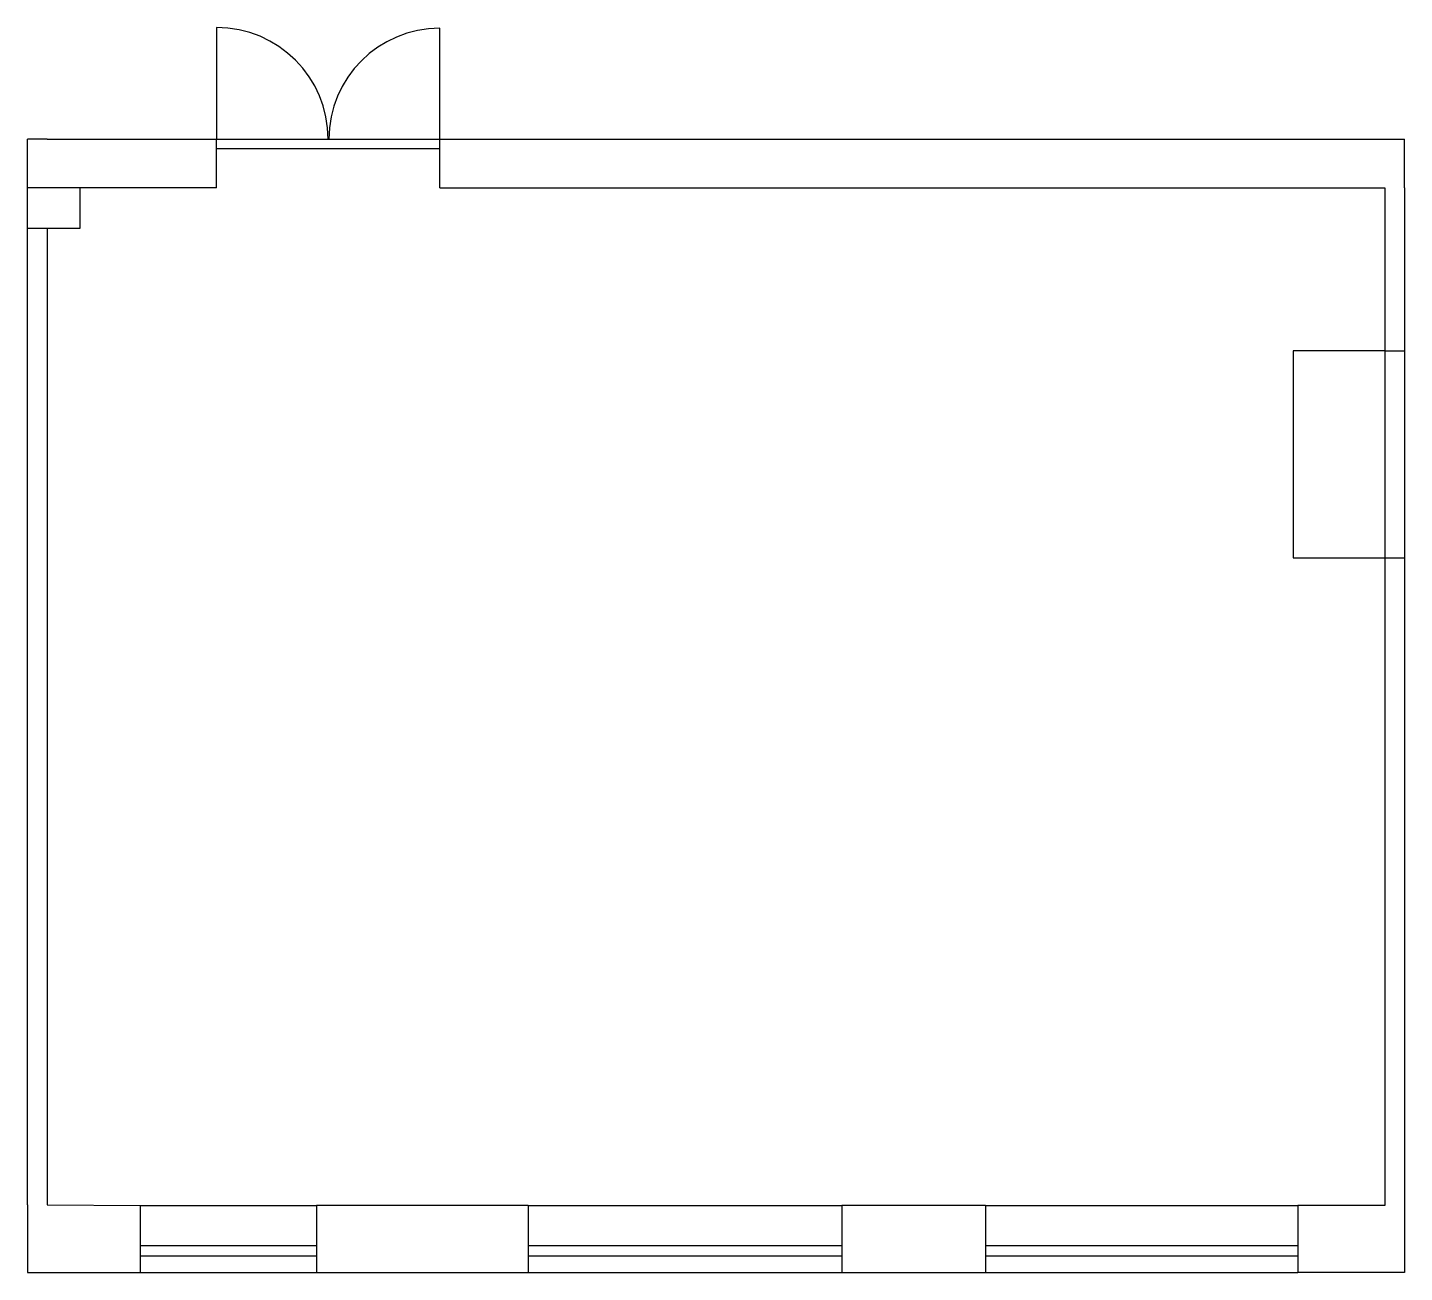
# Model space of a CAD drawing. Header units: millimetres. Extents: x 0 to 9068, y 0 to 8195.
import ezdxf

# ---------------------------------------------------------------- set-up
doc = ezdxf.new("R2010")
doc.units = ezdxf.units.MM

msp = doc.modelspace()

# ---------------------------------------------------------------- linework, layer by layer
for p, q in [((1245, 8195.4), (1245, 7460.4)), ((2715, 7460.4), (2715, 8190.4)), ((130, 7460.4), (0, 7460.4)), ((0, 445), (0, 7460.4)), ((130, 7460.4), (1245, 7460.4)), ((1245, 7140.4), (1245, 7460.4)), ((1245, 7460.4), (2715, 7460.4)), ((2715, 7140.4), (2715, 7460.4)), ((2715, 7460.4), (9068, 7460.4)), ((9068, 7140.4), (9068, 7460.4)), ((1245, 7140.4), (1245, 7398.4)), ((1245, 7398.4), (1980, 7398.4)), ((1980, 7398.4), (2715, 7398.4)), ((130, 7140.4), (0, 7140.4)), ((345, 7140.4), (130, 7140.4)), ((1245, 7140.4), (345, 7140.4)), ((345, 7140.4), (345, 6872.4)), ((2715, 7140.4), (8938, 7140.4)), ((8938, 7140.4), (8938, 6067.4)), ((9068, 7140.4), (9068, 6067.4)), ((130, 6872.4), (0, 6872.4)), ((345, 6872.4), (130, 6872.4)), ((130, 6872.4), (130, 444.4)), ((8938, 6067.4), (8336, 6067.4)), ((8336, 6067.4), (8336, 4704.4)), ((8938, 6067.4), (8938, 4704.4)), ((8938, 6067.4), (9068, 6067.4)), ((9068, 6067.4), (9068, 4704.4)), ((8336, 4704.4), (8938, 4704.4)), ((8938, 4704.4), (8938, 441.4)), ((8938, 4704.4), (9068, 4704.4)), ((9068, 4704.4), (9068, 441.4)), ((0, 445), (0, 0)), ((130, 444.4), (741, 441.4)), ((741, 441.4), (1903, 441.4)), ((741, 441.4), (741, 0)), ((3296, 441.4), (1903, 441.4)), ((1903, 441.4), (1903, 0)), ((3296, 441.4), (5363, 441.4)), ((3296, 441.4), (3296, 0)), ((6308, 441.4), (5363, 441.4)), ((5363, 441.4), (5363, 0)), ((6308, 441.4), (8365, 441.4)), ((6308, 441.4), (6308, 0)), ((8938, 441.4), (8365, 441.4)), ((8365, 441.4), (8365, 0)), ((9068, 441.4), (9068, 0)), ((741, 178.4), (1903, 178.4)), ((741, 108.4), (1903, 108.4)), ((3296, 178.4), (5363, 178.4)), ((3296, 178.4), (3296, 108.4)), ((3296, 108.4), (5363, 108.4)), ((6308, 178.4), (8365, 178.4)), ((6308, 178.4), (6308, 108.4)), ((6308, 108.4), (8365, 108.4)), ((0, 0), (741, 0)), ((741, 0), (1903, 0)), ((1903, 0), (3296, 0)), ((3296, 0), (5363, 0)), ((5363, 0), (6308, 0)), ((6308, 0), (8365, 0)), ((9068, 0), (8365, 0))]:
    msp.add_line(p, q)
for centre, radius, start, end in [((1245, 7460.4), 735, 0, 90), ((2715, 7460.4), 730, 90, 180)]:
    msp.add_arc(centre, radius, start, end)

doc.saveas('drawing.dxf')
